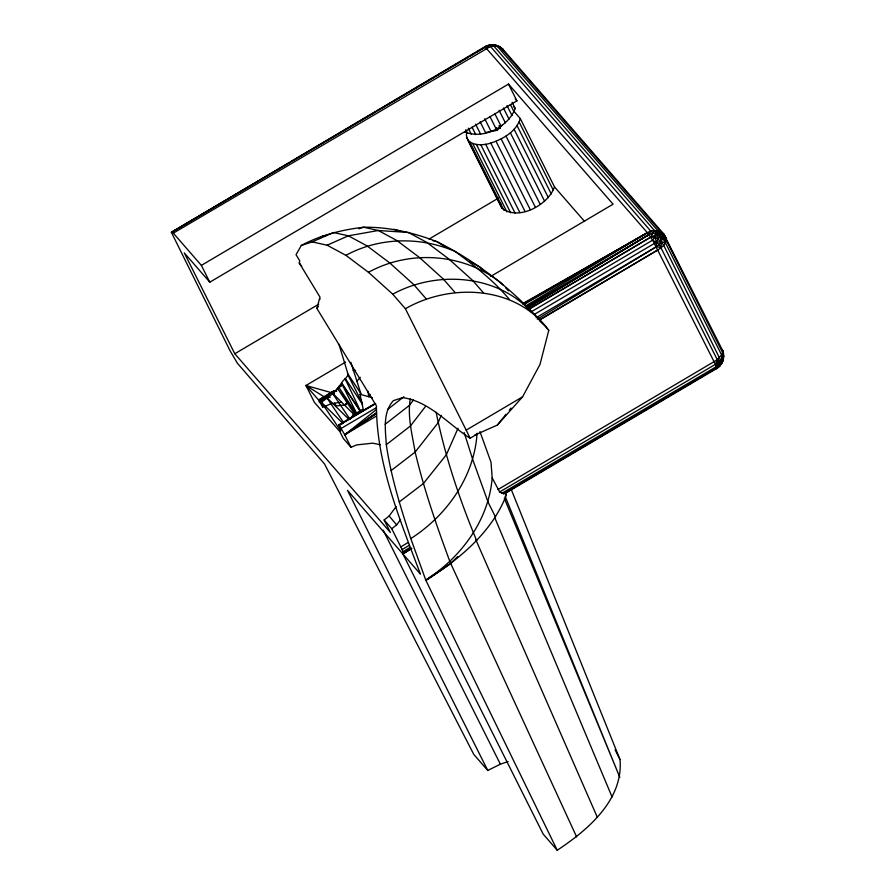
<?xml version="1.0" encoding="UTF-8"?>
<svg xmlns="http://www.w3.org/2000/svg" width="895" height="895" viewBox="0 0 895 895"><rect width="100%" height="100%" fill="white"/><g stroke="black" fill="none" stroke-linecap="round" stroke-linejoin="round"><path stroke-width="1.34" d="M511.045 488.983L620 759.542C623.58 799.895 587.657 830.079 557.238 850.25L543.198 834.129L402.56 553.278L406.912 550.57M539.417 320.153L658.116 249.783C662.054 247.233 666.831 243.529 666.439 238.294L663.665 233.875L502.979 49.314C498.325 44.437 490.751 43.542 484.911 46.73L171.359 232.297L229.948 350.56L237.354 363.191L324.538 463.968L473.735 754.34L487.753 770.45L500.361 764.173L508.125 761.555M171.527 231.727L172.187 232.018L485.582 47.021L493.727 45.958L494.454 44.94L500.372 47.345L661.058 231.917L663.665 233.875L722.556 350.359C724.659 357.004 723.138 364.903 716.537 368.617L505.306 493.335L506.391 494.969C491.78 532.626 459.146 559.375 425.875 580.363L557.238 850.25M531.507 311.661L652.656 240.151L656.673 234.613L657.903 230.776L497.217 46.204L494.454 44.94M479.966 431.625L491.019 462.279L492.183 477.863L499.667 491.981L503.74 493.794L719.658 366.066L720.732 363.806L722.534 352.507L666.417 240.453C665.019 231.794 654.446 227.777 647.398 232.722L523.474 303.192M715.866 368.326L716.537 368.617L718.126 365.507L718.495 362.654L717.298 359.734L659.324 244.503L652.656 240.151L647.398 232.722L484.911 46.73L491.366 44.75L496.568 45.444M477.08 433.202C474.35 476.711 446.896 515.498 410.794 538.577L425.875 580.363L450.644 563.313L457.681 556.679M410.794 538.577C400.68 507.834 391.037 476.778 386.304 444.681C385.476 429.947 382.512 412.696 393.297 400.68L402.605 397.626C429.757 401.441 448.138 424.208 470.132 438.226L477.371 433.941L497.396 425.035L522.591 396.832L539.998 364.41L548.769 330.378C517.925 293.661 479.91 263.141 436.995 241.672C413.445 232.633 388.911 226.894 363.583 227.229C341.856 229.802 320.678 235.049 301.302 245.465L296.032 254.695L299.803 260.926L299.243 262.973L319.996 297.14L316.852 308.406L376.437 405.871C376.571 464.27 400.132 520.252 420.426 574.109L347.484 490.326L487.753 770.45M410.302 398.823C407.27 416.6 412.271 434.59 415.146 452.076C424.006 489.487 436.637 525.824 449.995 561.836L450.867 563.57L425.751 580.072C460.903 557.518 488.793 520.375 492.183 477.863M720.732 363.806L721.415 363.907L723.384 356.132L722.556 350.359L723.641 356.322L722.556 361.569L720.732 363.806L716.347 366.659L501.614 493.447M338.959 344.273L348.01 374.177C347.349 378.932 340.167 380.711 341.364 385.756L340.38 384.839L341.196 383.877M396.161 506.525L389.146 516.012L384.123 519.961L391.764 528.732L402.123 549.552L403.309 553.054L402.56 553.278M464.673 131.833C483.21 139.9 508.326 126.877 515.218 108.463L512.108 102.243M466.396 133.87C465.959 146.209 482.461 145.974 490.784 143.077C502.99 139.117 516.359 131.61 520.275 118.554L513.976 111.316M467.637 139.721L501.871 208.076C518.496 221.389 548.154 204.989 554.497 186.91L520.275 118.554M722.556 350.359L723.641 356.322L722.556 361.569L717.298 359.734L498.012 489.509M534.259 314.447L656.393 242.243L661.651 232.868L657.903 230.776M537.235 319.213L656.482 246.684L659.324 244.503L664.403 235.452M721.415 363.907L723.451 358.951L723.406 357.071M441.201 415.403L438.035 422.832L415.146 452.076L391.003 470.647M458.027 428.28L446.359 454.738L423.357 483.557L399.181 502.005M528.374 309.614L650.699 237.153L654.424 230.53L493.727 45.958L491.366 44.75L484.911 46.73M722.287 361.379L723.451 358.951M350.885 362.274L360.808 393.431L360.025 394.292L363.169 409.037L353.145 414.967L349.956 419.196M485.582 47.021L489.431 45.265L650.833 231.19L648.909 234.624L527.211 308.305M337.672 389.314L339.597 385.958L340.894 386.025L339.418 386.081L332.772 393.677L321.473 402.358L322.927 407.505L318.564 399.987L305.956 385.499L345.548 362.128M370.038 394.393L368.695 396.698L368.046 391.294M652.656 240.151L715.508 364.545L718.126 365.507L722.768 358.85L721.594 354.901L665.477 242.836C662.759 236.403 655.554 235.217 650.833 231.19M345.358 404.562L346.32 404.495L345.358 404.562L346.835 402.358M337.952 388.094L339.597 385.958L335.815 391.126L333.578 391.104L318.564 399.987M391.764 528.732L396.653 524.884L400.546 519.615M339.418 386.081L340.38 384.839M413.456 399.998L409.239 405.536L385.118 424.286M316.852 308.406L318.452 306.314M425.64 406.274L410.425 426.009L386.304 444.681M497.396 425.035L505.91 414.407M509.322 410.156L511.023 408.042M356.747 381.46L360.293 377.298M505.306 493.335L506.391 494.969M502.285 125.054L499.22 128.5L495.819 130.614L486.6 132.247M322.055 402.414L319.403 402.303L333.578 391.104M353.816 414.575L352.876 415.515L353.402 416.276L375.598 403.589M716.537 368.617L719.658 366.066L718.126 365.507M380.252 444.737L372.712 443.159L356.624 444.927L350.985 447.287L344.72 434.791L376.045 409.843M387.457 409.586L403.902 396.765M319.414 238.506L322.636 236.09L326.753 235.363M717.656 367.017L719.446 365.708M374.949 403.6L339.015 424.767L344.72 434.791L376.594 412.595M402.918 553.994L410.357 548.903M375.989 416.32L344.72 434.791L375.844 413.602M344.72 434.791L376.538 413.591M525.499 306.079L647.398 232.722L522.948 304.009M527.133 307.813L648.909 234.624L653.137 233.293M411.745 548.434L403.153 553.613L411.443 548.724M526.775 307.757L648.909 234.624L526.238 307.007M171.359 232.297L196.576 217.407M198.981 215.986L225.395 200.402M227.789 198.981L231.391 196.855M233.796 195.434L289.029 162.834M291.434 161.413L323.856 142.271M326.25 140.862L375.486 111.797M377.88 110.376L433.113 77.775M435.518 76.355L439.121 74.229M441.526 72.808L467.94 57.224M470.334 55.803L473.936 53.678M476.341 52.257L484.743 47.301M172.187 232.018L173.317 233.147L490.147 46.618M173.317 233.147L201.375 265.379L508.505 84.085L613.075 204.194L490.706 276.432M384.123 519.961L390.377 532.447L234.792 353.749L184.292 252.893L209.799 282.193L516.918 100.889L508.505 84.085M234.792 353.749L318.732 304.199M429.041 239.077L498.593 198.019M318.642 400.199L333.029 391.708L336.632 391.328M319.157 401.698L326.418 397.414L330.255 397.268M528.084 309.536L650.699 237.153L656.673 234.613L661.081 234.4L666.417 240.453M375.576 403.701L339.261 425.147L353.402 416.276L353.145 414.967M341.23 428.403L376.135 407.796M536.116 317.736L656.482 246.684L661.181 247.669L661.226 241.605L659.962 236.571L663.855 236.918L665.477 242.836L661.226 241.605L655.129 237.209L650.699 237.153M539.215 319.974L658.116 249.783M470.132 438.226L466.194 430.126L522.591 396.832M400.837 546.845L408.019 542.605M402.123 549.552L409.328 545.301M499.667 491.981L721.012 361.009L663.698 245.297L661.226 241.605L656.393 242.243L655.129 237.209M402.963 551.667L410.078 547.46M507.387 491.422L509.781 490.012M512.175 488.592L515.766 486.477M518.171 485.056L526.551 480.1M530.153 477.986L538.533 473.03M540.927 471.62L544.529 469.495M546.923 468.074L549.317 466.664M552.909 464.539L555.314 463.129M558.905 461.003L573.281 452.512M575.675 451.102L579.278 448.977M581.672 447.567L584.066 446.146M586.46 444.737L590.062 442.611M592.456 441.19L602.044 435.541M604.438 434.12L608.029 431.994M610.424 430.584L612.829 429.164M615.223 427.754L618.814 425.628M621.208 424.219L623.602 422.798M627.205 420.684L629.599 419.263M633.19 417.137L647.566 408.657M649.971 407.236L653.563 405.111M655.957 403.701L658.351 402.291M660.756 400.87L664.347 398.745M666.741 397.335L676.329 391.674M678.723 390.265L682.314 388.139M684.72 386.718L687.114 385.309M689.508 383.888L693.099 381.773M695.504 380.353L697.899 378.943M701.49 376.817L703.884 375.408L701.378 376.795M403.309 553.054L411.577 548.176M672.402 393.71L676.027 391.596M690.515 383.138L692.931 381.729M695.348 380.319L697.764 378.909M524.459 304.244L647.398 232.722L523.866 303.853M319.358 299.433L320.086 299.031M485.907 46.697L488.211 45.488L490.113 46.003M301.302 245.465L312.21 241.896L327.111 245.196L345.906 255.343L368.471 272.304L392.748 294.198L405.401 308.73C450.565 282.73 516.359 285.65 548.769 330.378M392.748 294.198C436.145 270.268 497.329 274.217 531.473 312.086M368.471 272.304C409.843 249.459 463.878 253.296 500.999 282.854L502.867 284.845M334.473 393.834L333.029 391.708L331.128 392.558L305.956 385.499L314.369 402.303L339.876 431.603L343.322 438.483L350.985 447.287M345.906 255.343C379.245 237.13 420.281 236.437 454.973 251.383C474.406 265.625 493.727 280.616 509.199 299.232M327.111 245.196L348.39 235.821L378.317 230.496L408.433 232.476L426.758 242.388L448.764 258.912L472.717 280.515L483.233 292.587M312.21 241.896L333.522 232.521L348.39 235.821L367.14 245.957L389.661 262.873L413.904 284.733L426.367 299.053M503.74 493.794L505.474 493.145M342.55 423.559L339.015 424.767L340.749 430.931L321.473 402.358L342.729 423.234M474.954 434.769L477.371 433.941M338.858 386.819L339.921 387.02M358.783 228.796L363.583 227.229L378.317 230.496L396.899 240.542L419.229 257.301L443.349 279.072L455.063 292.52M498.392 46.876L499.466 46.585L502.979 49.314L503.113 50.691L501.2 47.983M322.021 403.958L324.348 406.61L330.904 403.779L341.51 402.101M332.313 391.853L333.029 391.708M345.492 404.898L336.363 405.927L334.473 403.119M352.966 370.239L355.494 370.396M499.466 46.585L489.431 45.265M658.351 239.245L654.424 230.53L657.758 232.51L663.665 233.875M339.574 385.868L340.894 386.025M433.102 240.8L436.995 241.672L446.202 247.423M491.366 44.75L493.38 45.231M360.025 394.292L372.365 397.704M393.901 229.254L400.457 231.357M497.217 46.204L502.979 49.314M469.349 261.295L479.888 267.001L483.557 270.872M657.758 232.51L661.081 234.4M305.956 385.499L324.035 396.753M723.641 356.322L721.594 354.901L717.298 359.734L715.508 364.545L716.705 368.046M539.741 321.003L543.757 324.628M327.469 398.275L349.195 419.576M332.929 393.531L354.073 414.642M505.675 287.832L508.483 290.83M515.196 98.909L516.918 100.889M513.428 106.404L515.218 108.463M554.497 186.91L584.603 221.468M389.146 516.012L396.653 524.884M299.243 262.973L301.772 266.307M356.49 414.105L337.594 388.519L354.823 414.307M332.772 393.677L349.788 418.983M327.29 398.42L343.602 422.608M338.668 387.065L356.646 414.072M348.01 374.177L360.808 393.431M345.392 378.63L362.598 404.518M341.521 382.814L360.394 411.331L341.442 383.071L356.904 413.859M496.266 127.638L497.62 130.043M661.651 232.868L663.855 236.918M347.786 374.558L362.195 402.929M615.089 749.82L620 759.542M510.363 104.48L514.099 111.953M519.156 122.044L553.39 190.4M507.04 105.621L512.029 115.578M517.075 125.669L551.309 194.025M503.449 108.004L509.054 119.214M514.11 129.305L548.333 197.661M499.086 110.275L505.317 122.727M510.363 132.807L544.596 201.162M494.711 113.508L500.943 125.96M505.999 136.051L540.222 204.407M489.867 116.372L496.098 128.824M501.155 138.915L535.378 207.271M484.732 118.744L490.963 131.196M496.02 141.287L530.243 209.643M480.123 121.787L485.739 132.997M490.784 143.077L525.018 211.433M475.614 124.192L480.604 134.149M485.649 144.24L519.883 212.596M472.012 127.146L475.76 134.608M480.805 144.699L515.039 213.055M468.264 128.142L471.385 134.373M476.431 144.453L510.665 212.809M465.769 129.697L467.637 133.433M472.694 143.524L506.917 211.88M469.73 141.925L503.952 210.28M466.519 137.002L501.871 208.076M405.401 308.73L466.194 430.126M495.617 517.254L488.122 502.285L472.873 459.963L464.136 432.453M476.688 540.647C459.459 499.287 445.05 456.26 436.122 412.259M383.149 530.108L500.361 764.173M201.375 265.379L209.799 282.193M495.819 127.951L497.027 130.457L495.796 127.963M345.146 378.887L360.551 411.219M722.69 351.735L723.574 353.592L723.384 356.132L722.724 352.887M450.644 563.313L576.626 836.892M475.782 539.607L597.357 817.336M494.722 517.545L612.09 797.02M504.321 498.302L619.81 777.307L505.104 496.244M500.674 203.277L500.752 205.358M656.393 242.243L656.482 246.684M714.669 369.031L707.486 373.282L714.657 369.031M500.394 128.063L499.119 125.58L500.294 128.063"/></g></svg>
